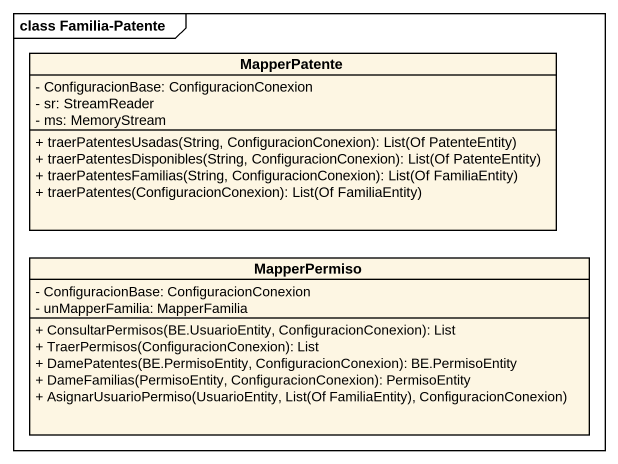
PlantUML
@startuml
mainframe class Familia-Patente
hide circle
hide empty members
skinparam classAttributeIconSize 0
class MapperPatente {
  - ConfiguracionBase: ConfiguracionConexion
  - sr: StreamReader
  - ms: MemoryStream
  + traerPatentesUsadas(String, ConfiguracionConexion): List(Of PatenteEntity)
  + traerPatentesDisponibles(String, ConfiguracionConexion): List(Of PatenteEntity)
  + traerPatentesFamilias(String, ConfiguracionConexion): List(Of FamiliaEntity)
  + traerPatentes(ConfiguracionConexion): List(Of FamiliaEntity)
}
class MapperPermiso {
  - ConfiguracionBase: ConfiguracionConexion
  - unMapperFamilia: MapperFamilia
  + ConsultarPermisos(BE.UsuarioEntity, ConfiguracionConexion): List
  + TraerPermisos(ConfiguracionConexion): List
  + DamePatentes(BE.PermisoEntity, ConfiguracionConexion): BE.PermisoEntity
  + DameFamilias(PermisoEntity, ConfiguracionConexion): PermisoEntity
  + AsignarUsuarioPermiso(UsuarioEntity, List(Of FamiliaEntity), ConfiguracionConexion)
}
@enduml
